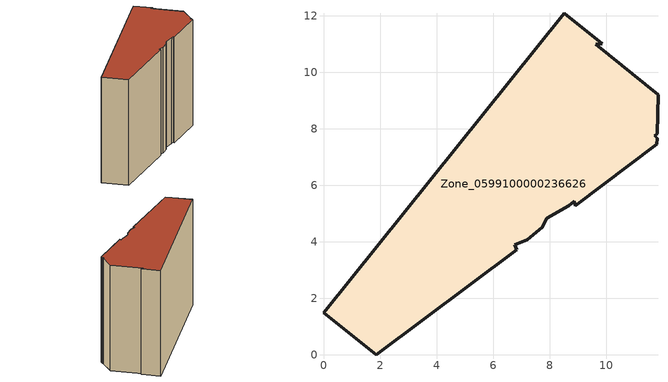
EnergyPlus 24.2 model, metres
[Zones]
Zone_0599100000236626
 floor ground (C_G): 0,1.48 8.51,12.08 9.86,11.01 9.63,10.99 11.84,9.2 11.81,7.82 11.72,7.75 11.8,7.66 11.8,7.44 8.91,5.28 8.88,5.42 8.68,5.26 7.91,4.83 7.74,4.51 7.22,4.06 6.76,3.89 6.83,3.72 1.87,0 z0
 wall outside (C_F): 8.51,12.08 0,1.48 1.87,0 6.83,3.72 6.76,3.89 7.22,4.06 7.74,4.51 7.91,4.83 8.68,5.26 8.88,5.42 8.91,5.28 11.8,7.44 11.8,7.66 11.72,7.75 11.81,7.82 11.84,9.2 9.63,10.99 9.86,11.01 8.51,12.08 z0:10
 roof outside (C_R): 8.88,5.42 8.91,5.28 11.8,7.44 11.8,7.66 11.72,7.75 11.81,7.82 11.84,9.2 9.63,10.99 9.86,11.01 8.51,12.08 0,1.48 1.87,0 6.83,3.72 6.76,3.89 7.22,4.06 7.74,4.51 7.91,4.83 8.68,5.26 z10
[BUILDING]
Pand.0599100000236626: North Axis=0; Terrain=City; Loads Convergence Tolerance Value=0.04; Temperature Convergence Tolerance Value=0.4; Solar Distribution=FullExterior; Maximum Number of Warmup Days=25; Minimum Number of Warmup Days=1
[Site:Location]
Rotterdam.The.Hague.AP_ZH_NLD Design_Conditions: Latitude=51.96; Longitude=4.45; Time Zone=1; Elevation=-4.5
[SITE:GROUNDTEMPERATURE:BUILDINGSURFACE]
18, 18, 18, 18, 18, 18, 18, 18, 18, 18, 18, 18
[MATERIAL] Thermal Absorptance=0.9; Solar Absorptance=0.7; Visible Absorptance=0.7
Name | Roughness | Thickness | Conductivity | Density | Specific Heat
G.TC.1946 | MediumSmooth | 0.15 | 1 | 540 | 1210
F.TC.1946 | Rough | 0.3 | 0.857143 | 1920 | 840
R.TC.1946 | MediumRough | 0.2 | 0.909091 | 1500 | 1000
[CONSTRUCTION]
C_G: G.TC.1946
C_F: F.TC.1946
C_R: R.TC.1946
[ZONE]
Zone_0599100000236626: Type=1; Multiplier=1; Ceiling Height=Autocalculate; Volume=Autocalculate; Floor Area=autocalculate; Part of Total Floor Area=Yes
[ZONEINFILTRATION:DESIGNFLOWRATE]
Infil_Zone_0599100000236626: Zone or ZoneList or Space or SpaceList=Zone_0599100000236626; Schedule=AlwaysOn; Design Flow Rate Calculation Method=Flow/Area; Flow Rate per Floor Area=0.003; Constant Term Coefficient=1; Temperature Term Coefficient=0; Velocity Term Coefficient=0; Velocity Squared Term Coefficient=0
[HVACTEMPLATE:ZONE:IDEALLOADSAIRSYSTEM]
Zone_0599100000236626: Maximum Heating Supply Air Temperature=50; Minimum Cooling Supply Air Temperature=13; Maximum Heating Supply Air Humidity Ratio=0.0156; Minimum Cooling Supply Air Humidity Ratio=0.0077; Heating Limit=NoLimit; Cooling Limit=NoLimit; Dehumidification Control Type=ConstantSensibleHeatRatio; Cooling Sensible Heat Ratio=0.7; Dehumidification Setpoint=60; Humidification Control Type=None; Humidification Setpoint=30; Outdoor Air Method=None; Outdoor Air Flow Rate per Person=0.00944; Outdoor Air Flow Rate per Zone Floor Area=0; Outdoor Air Flow Rate per Zone=0; Demand Controlled Ventilation Type=None; Outdoor Air Economizer Type=NoEconomizer; Heat Recovery Type=None; Sensible Heat Recovery Effectiveness=0.7; Latent Heat Recovery Effectiveness=0.65
[ZONECONTROL:THERMOSTAT]
ThermostatControl_Zone_0599100000236626: Zone or ZoneList=Zone_0599100000236626; Control Type Schedule=DualSetpointControlType; Control 1=Thermostat_Zone_0599100000236626; Temperature Difference Between Cutout And Setpoint=0
[THERMOSTATSETPOINT:DUALSETPOINT]
Thermostat_Zone_0599100000236626: Heating Setpoint Temperature Schedule=HeatingSetpoint_Zone_0599100000236626; Cooling Setpoint Temperature Schedule=CoolingSetpoint_Zone_0599100000236626
[SCHEDULE:COMPACT]
HeatingSetpoint_Zone_0599100000236626: Through: 12/31, For: AllDays, Until: 24:00, 21
CoolingSetpoint_Zone_0599100000236626: Through: 12/31, For: AllDays, Until: 24:00, 24
DualSetpointControlType: Through: 12/31, For: AllDays, Until: 24:00, 4
AlwaysOn: Through: 12/31, For: AllDays, Until: 24:00, 1
